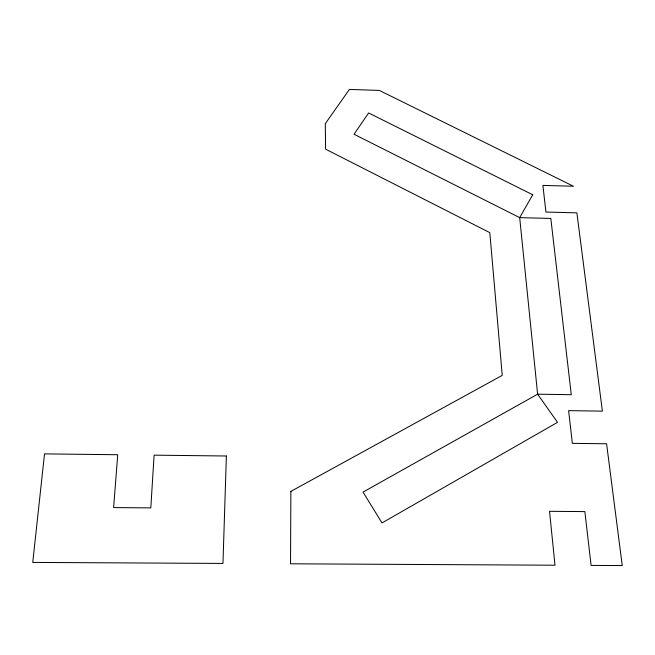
<?xml version="1.0" encoding="UTF-8"?>
<svg xmlns="http://www.w3.org/2000/svg" width="655" height="655" viewBox="0 0 655 655"><rect width="100%" height="100%" fill="white"/><g stroke="black" fill="none" stroke-linecap="round" stroke-linejoin="round"><path stroke-width="0.98" d="M290.869 491.397L290.533 563.799L554.998 565.216L549.529 511.309L584.858 511.612L591.105 565.404L622.25 565.576L606.587 443.779L572.347 443.353L568.614 410.652L602.387 411.144L576.883 212.859L545.934 212.048L542.897 185.398L573.461 186.249L379.351 90.423L349.426 89.424L325.298 123.648L325.592 149.16L489.809 232.648L502.238 375.38L290.869 491.397M226.384 456.003L222.962 563.431L32.75 562.416L44.515 453.89L117.728 454.734L113.626 507.576L150.814 507.895L154.097 455.159L226.384 456.003M532.728 194.764L519.685 217.632L537.624 394.187L557.511 422.344L381.996 522.936L363.05 492.085L537.624 394.187L571.283 394.711L550.814 218.434L519.685 217.632L354.036 134.242L368.626 112.963L532.728 194.764"/></g></svg>
